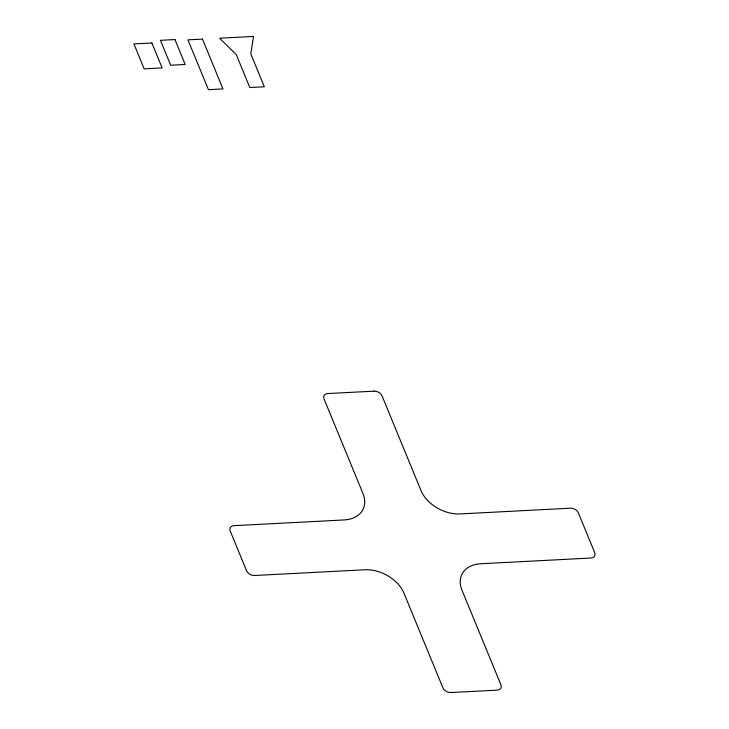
<?xml version="1.0" encoding="UTF-8"?>
<svg xmlns="http://www.w3.org/2000/svg" width="729" height="729" viewBox="0 0 729 729"><rect width="100%" height="100%" fill="white"/><g stroke="black" fill="none" stroke-linecap="round" stroke-linejoin="round"><path stroke-width="1.09" d="M253.501 36.45L250.812 53.937L264.326 86.778L249.819 87.535L236.305 54.684L219.639 38.209L253.501 36.45M174.942 39.557L160.435 40.314L170.686 65.227L185.193 64.471L174.942 39.557M202.462 39.102L187.954 39.849L208.458 89.685L222.965 88.929L202.462 39.102M151.896 42.984L133.908 43.913L144.16 68.827L162.148 67.897L151.896 42.984M374.168 391.154L327.749 393.56A6.488 4.556 26.3 0 0 324.004 398.845L362.96 493.524A32.422 22.772 26.3 0 1 344.197 519.941L233.954 525.664A6.488 4.556 26.3 0 0 230.2 530.949L246.602 570.816A6.488 4.556 26.3 0 0 254.457 575.5L364.7 569.777A32.422 22.772 26.3 0 1 403.966 593.187L442.922 687.857A6.488 4.556 26.3 0 0 450.777 692.541L497.196 690.135A6.488 4.556 26.3 0 0 500.941 684.85L461.986 590.171A32.422 22.772 26.3 0 1 480.748 563.754L590.991 558.031A6.488 4.556 26.3 0 0 594.746 552.746L578.343 512.879A6.488 4.556 26.3 0 0 570.488 508.195L460.245 513.918A32.422 22.772 26.3 0 1 420.979 490.508L382.023 395.838A6.488 4.556 26.3 0 0 374.168 391.154"/></g></svg>
